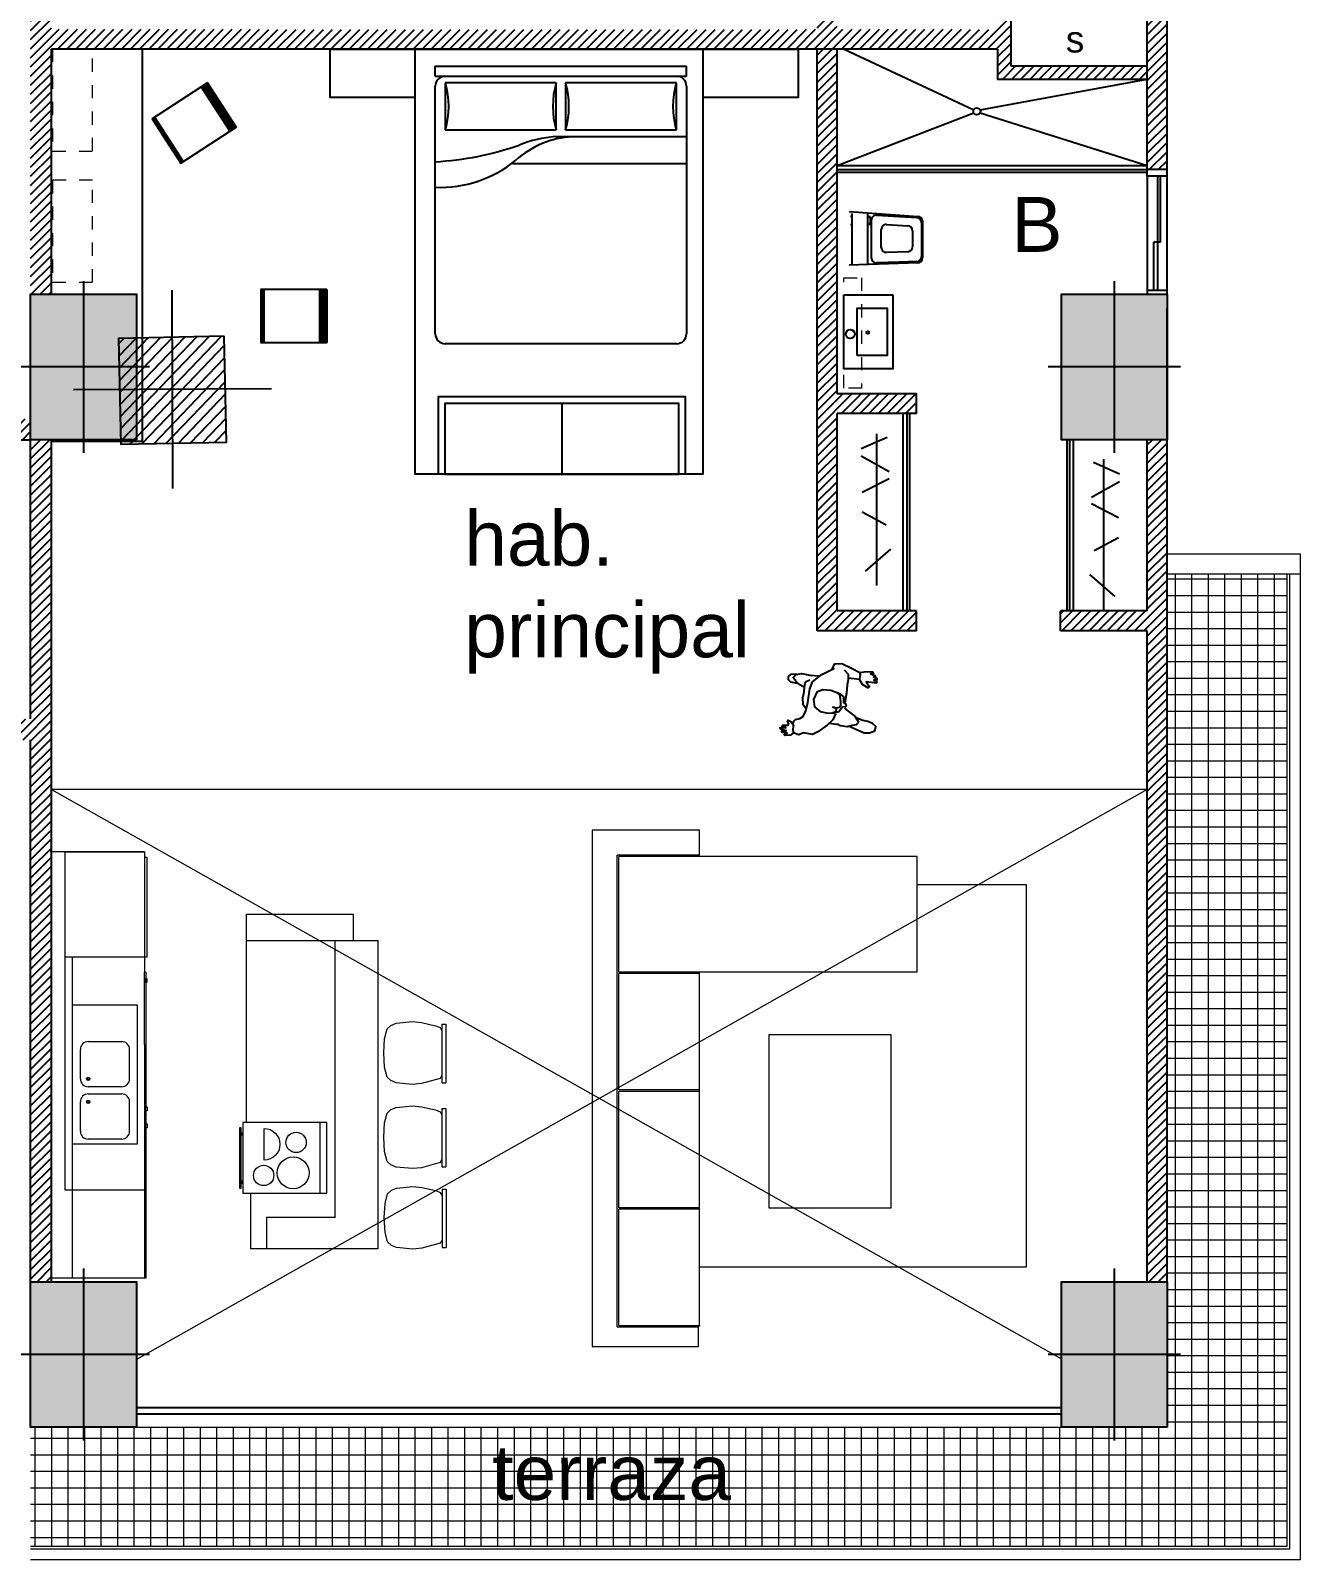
# Model space of a CAD drawing. Header units: millimetres. Extents: x -4 to 161, y -89 to 328.
# Drawn here: x 46.61 to 56.22, y 184.93 to 196.5 of the extents above; entities that cross this region are included whole.
import ezdxf

# ---------------------------------------------------------------- set-up
doc = ezdxf.new("R2010")
doc.units = ezdxf.units.MM
doc.linetypes.add('ACAD_ISO03W100', pattern=[30, 12, -18])
doc.linetypes.add('MEDIUMDASH', pattern=[0.3, 0.25, -0.05])
for name, color, linetype in [('COLUMNAS', 3, 'Continuous'), ('ESTRUCTURA', 150, 'Continuous'), ('mobiliario', 1, 'Continuous'), ('PAREDES', 1, 'Continuous'), ('TEXTO', 4, 'Continuous'), ('VENTANAS', 7, 'Continuous')]:
    doc.layers.add(name, color=color, linetype=linetype)
doc.layers.add('piso1', color=136, linetype='Continuous', lineweight=0)
doc.layers.add('proyecciones', color=3, linetype='MEDIUMDASH', lineweight=9)
doc.layers.add('piso3', color=7, linetype='Continuous', lineweight=0, true_color=0xb3b7b7)
doc.styles.get("Standard").update_dxf_attribs({"font": 'arial.ttf'})
pattern_1 = [(45, (-250.013684, -79.923563), (-0.0344714556, 0.0344714556), [])]

# ---------------------------------------------------------------- blocks, each defined once
blk = doc.blocks.new('personasp13')
for points in [[(0.082, -0.064), (0.128, -0.056), (0.175, -0.025), (0.238, 0.027), (0.266, 0.061), (0.269, 0.126), (0.29, 0.154), (0.286, 0.197), (0.307, 0.212), (0.319, 0.25), (0.312, 0.257), (0.298, 0.239), (0.302, 0.275), (0.293, 0.282), (0.283, 0.251), (0.281, 0.293), (0.271, 0.298), (0.264, 0.257), (0.26, 0.286), (0.25, 0.286), (0.242, 0.246), (0.23, 0.243), (0.218, 0.257), (0.207, 0.253), (0.211, 0.234), (0.231, 0.21), (0.207, 0.215), (0.19, 0.203), (0.175, 0.176), (0.156, 0.155), (0.111, 0.147), (0.051, 0.147), (-0.048, 0.155), (-0.103, 0.148), (-0.168, 0.097), (-0.23, 0.022), (-0.226, 0.035), (-0.264, 0.023), (-0.278, -0.026), (-0.261, -0.104), (-0.247, -0.164), (-0.264, -0.21), (-0.273, -0.253), (-0.261, -0.263), (-0.255, -0.241), (-0.252, -0.277), (-0.24, -0.28), (-0.238, -0.268), (-0.235, -0.294), (-0.221, -0.297), (-0.216, -0.275), (-0.211, -0.299), (-0.201, -0.299), (-0.192, -0.224), (-0.182, -0.234), (-0.165, -0.255), (-0.153, -0.246), (-0.168, -0.203), (-0.197, -0.174), (-0.195, -0.155), (-0.187, -0.097), (-0.139, -0.097), (-0.079, -0.107), (-0.009, -0.113)], [(-0.05, 0.197), (-0.06, 0.236), (-0.079, 0.267), (-0.099, 0.291), (-0.125, 0.275), (-0.141, 0.238), (-0.144, 0.178), (-0.154, 0.111)], [(-0.065, 0.25), (-0.063, 0.299), (-0.074, 0.32), (-0.098, 0.325), (-0.12, 0.31), (-0.13, 0.274)], [(0.096, 0.15), (0.074, 0.176), (0.027, 0.19), (-0.019, 0.191), (-0.053, 0.197), (-0.091, 0.197), (-0.111, 0.171)], [(0.231, 0.209), (0.259, 0.207), (0.284, 0.197)], [(-0.185, -0.097), (-0.214, -0.09), (-0.237, -0.054)], [(0.082, -0.041), (0.067, -0.063), (0.051, -0.064), (0.043, -0.056), (0.041, -0.036), (0.038, -0.064), (0.029, -0.083), (0.014, -0.088), (-0.005, -0.083), (-0.033, -0.075), (-0.057, -0.064), (-0.067, -0.045)], [(0.024, -0.121), (0.031, -0.123), (0.048, -0.16), (0.067, -0.203), (0.087, -0.225), (0.103, -0.239), (0.123, -0.231), (0.135, -0.201), (0.154, -0.169), (0.158, -0.121), (0.152, -0.105), (0.154, -0.09), (0.161, -0.037)], [(-0.249, -0.159), (-0.231, -0.172), (-0.202, -0.174)], [(0.147, -0.186), (0.166, -0.296), (0.158, -0.335), (0.134, -0.368), (0.103, -0.368), (0.087, -0.339), (0.082, -0.304), (0.084, -0.267), (0.077, -0.222)]]:
    blk.add_lwpolyline(points)
blk.add_lwpolyline([(0.01, -0.127), (0.019, -0.118), (0.024, -0.102), (0.062, -0.086), (0.084, -0.045), (0.092, -0.001), (0.092, 0.04), (0.069, 0.091), (0.019, 0.11), (-0.043, 0.098), (-0.066, 0.065), (-0.074, 0.006), (-0.067, -0.059), (-0.049, -0.092), (-0.02, -0.099), (-0.009, -0.103), (-0.001, -0.12)], close=True)
blk = doc.blocks.new('MHPLS012')
at = {"linetype": 'ByBlock'}
for p, q in [((-2.024, 0.95), (-0.152, 0.95)), ((-0.076, 0.95), (-0.076, -0.95)), ((-0.076, 0.95), (0, 0.95)), ((0, 0.95), (0, -0.95)), ((-2.1, -0.874), (-2.1, 0.874)), ((-0.483, 0.874), (-0.483, 0.036)), ((-0.127, 0.874), (-0.483, 0.874)), ((-0.127, 0.036), (-0.127, 0.874)), ((-0.737, 0.366), (-0.737, -0.95)), ((-0.533, 0.041), (-0.533, -0.95)), ((-0.483, 0.036), (-0.127, 0.036)), ((-0.483, -0.036), (-0.483, -0.874)), ((-0.127, -0.036), (-0.483, -0.036)), ((-0.127, -0.874), (-0.127, -0.036)), ((-0.483, -0.874), (-0.127, -0.874)), ((-0.152, -0.95), (-2.024, -0.95)), ((-0.076, -0.95), (0, -0.95))]:
    blk.add_line(p, q, dxfattribs=at)
for centre, radius, start, end in [((-2.024, 0.874), 0.0762, 90, 180), ((-0.019, 0.912), 0.898, 177.5673, 219.5461), ((1.615, 1.088), 2.343, 183.3665, 199.2534), ((-0.152, 0.874), 0.0762, 0, 90), ((-0.305, 1.483), 0.635, 253.7398, 286.2602), ((-1.227, -0.125), 0.694, 3.1663, 42.0658), ((-1.458, -0.029), 0.927, 4.2918, 21.7676), ((-0.305, -0.574), 0.635, 73.7398, 106.2602), ((-0.305, 0.574), 0.635, 253.7398, 286.2602), ((-2.024, -0.874), 0.0762, 180, 270), ((-0.305, -1.483), 0.635, 73.7398, 106.2602), ((-0.152, -0.874), 0.0762, 270, 0)]:
    blk.add_arc(centre, radius, start, end, dxfattribs=at)
blk = doc.blocks.new('columna macroestructura')
at = {"layer": 'ESTRUCTURA'}
h = blk.add_hatch(dxfattribs=at)
h.set_pattern_fill('ANSI31', color=256, scale=0.52)
h.set_pattern_definition([(45, (0, 0), (-0.0459619408, 0.0459619408), [])])
h.paths.add_polyline_path([(1323.84, 258.769), (1324.64, 258.769), (1324.64, 259.569), (1323.84, 259.569)])
blk.add_lwpolyline([(1323.84, 258.769), (1324.64, 258.769), (1324.64, 259.569), (1323.84, 259.569)], close=True, dxfattribs=at)
blk = doc.blocks.new('columna2')
at = {"layer": 'ESTRUCTURA'}
for p, q in [((3857.871, 3573.126), (3857.871, 3571.626)), ((3857.121, 3572.376), (3858.621, 3572.376))]:
    blk.add_line(p, q, dxfattribs=at)
at = {"layer": 'ESTRUCTURA', "rotation": 0.9624720657598389}
blk.add_blockref('columna macroestructura', (2538.171, 3291.006), dxfattribs=at)

msp = doc.modelspace()

# ---------------------------------------------------------------- hatches: boundary and pattern name
at = {"layer": 'COLUMNAS', "true_color": 0x2a2c2c, "transparency": 33554687}
h = msp.add_hatch(color=250, dxfattribs=at)
h.dxf.hatch_style = 1
h.paths.add_polyline_path([(42.387, 193.955), (41.987, 193.955), (41.987, 193.405), (42.387, 193.405)])
h.paths.add_polyline_path([(41.987, 193.955), (41.587, 193.955), (41.587, 193.405), (41.987, 193.405)])
h.paths.add_polyline_path([(41.987, 194.505), (41.587, 194.505), (41.587, 193.955), (41.987, 193.955)])
h.paths.add_polyline_path([(42.387, 194.505), (41.987, 194.505), (41.987, 193.955), (42.387, 193.955)])
h.paths.add_polyline_path([(34.739, 193.955), (34.339, 193.955), (34.339, 193.405), (34.739, 193.405)])
h.paths.add_polyline_path([(34.339, 193.955), (33.939, 193.955), (33.939, 193.405), (34.339, 193.405)])
h.paths.add_polyline_path([(34.339, 194.505), (33.939, 194.505), (33.939, 193.955), (34.339, 193.955)])
h.paths.add_polyline_path([(34.739, 194.505), (34.339, 194.505), (34.339, 193.955), (34.739, 193.955)])
h.paths.add_polyline_path([(34.739, 202.012), (34.339, 202.012), (34.339, 201.462), (34.739, 201.462)])
h.paths.add_polyline_path([(34.739, 202.562), (34.339, 202.562), (34.339, 202.012), (34.739, 202.012)])
h.paths.add_polyline_path([(34.339, 202.562), (33.939, 202.562), (33.939, 202.012), (34.339, 202.012)])
h.paths.add_polyline_path([(34.339, 202.012), (33.939, 202.012), (33.939, 201.462), (34.339, 201.462)])
h.paths.add_polyline_path([(42.387, 202.012), (41.987, 202.012), (41.987, 201.462), (42.387, 201.462)])
h.paths.add_polyline_path([(42.387, 202.562), (41.987, 202.562), (41.987, 202.012), (42.387, 202.012)])
h.paths.add_polyline_path([(41.987, 202.562), (41.587, 202.562), (41.587, 202.012), (41.987, 202.012)])
h.paths.add_polyline_path([(41.987, 202.012), (41.587, 202.012), (41.587, 201.462), (41.987, 201.462)])
h.paths.add_polyline_path([(42.387, 206.385), (41.987, 206.385), (41.987, 205.835), (42.387, 205.835)])
h.paths.add_polyline_path([(42.387, 206.935), (41.987, 206.935), (41.987, 206.385), (42.387, 206.385)])
h.paths.add_polyline_path([(41.987, 206.935), (41.587, 206.935), (41.587, 206.385), (41.987, 206.385)])
h.paths.add_polyline_path([(41.987, 206.385), (41.587, 206.385), (41.587, 205.835), (41.987, 205.835)])
h.paths.add_polyline_path([(34.739, 206.385), (34.339, 206.385), (34.339, 205.835), (34.739, 205.835)])
h.paths.add_polyline_path([(34.739, 206.935), (34.339, 206.935), (34.339, 206.385), (34.739, 206.385)])
h.paths.add_polyline_path([(34.339, 206.935), (33.939, 206.935), (33.939, 206.385), (34.339, 206.385)])
h.paths.add_polyline_path([(34.339, 206.385), (33.939, 206.385), (33.939, 205.835), (34.339, 205.835)])
h.paths.add_polyline_path([(34.739, 186.485), (34.339, 186.485), (34.339, 185.935), (34.739, 185.935)])
h.paths.add_polyline_path([(34.739, 187.035), (34.339, 187.035), (34.339, 186.485), (34.739, 186.485)])
h.paths.add_polyline_path([(34.339, 187.035), (33.939, 187.035), (33.939, 186.485), (34.339, 186.485)])
h.paths.add_polyline_path([(34.339, 186.485), (33.939, 186.485), (33.939, 185.935), (34.339, 185.935)])
h.paths.add_polyline_path([(42.387, 186.485), (41.987, 186.485), (41.987, 185.935), (42.387, 185.935)])
h.paths.add_polyline_path([(42.387, 187.035), (41.987, 187.035), (41.987, 186.485), (42.387, 186.485)])
h.paths.add_polyline_path([(41.987, 187.035), (41.587, 187.035), (41.587, 186.485), (41.987, 186.485)])
h.paths.add_polyline_path([(41.987, 186.485), (41.587, 186.485), (41.587, 185.935), (41.987, 185.935)])
h.paths.add_polyline_path([(47.411, 186.485), (47.011, 186.485), (47.011, 185.935), (47.411, 185.935)])
h.paths.add_polyline_path([(47.411, 187.035), (47.011, 187.035), (47.011, 186.485), (47.411, 186.485)])
h.paths.add_polyline_path([(47.011, 187.035), (46.611, 187.035), (46.611, 186.485), (47.011, 186.485)])
h.paths.add_polyline_path([(47.011, 186.485), (46.611, 186.485), (46.611, 185.935), (47.011, 185.935)])
h.paths.add_polyline_path([(55.208, 186.485), (54.808, 186.485), (54.808, 185.935), (55.058, 185.935), (55.208, 185.935)])
h.paths.add_polyline_path([(55.208, 187.035), (54.808, 187.035), (54.808, 186.485), (55.208, 186.485)])
h.paths.add_polyline_path([(54.808, 187.035), (54.408, 187.035), (54.408, 186.485), (54.808, 186.485)])
h.paths.add_polyline_path([(54.808, 186.485), (54.408, 186.485), (54.408, 185.935), (54.808, 185.935)])
h.paths.add_polyline_path([(55.208, 193.955), (54.808, 193.955), (54.808, 193.405), (55.208, 193.405)])
h.paths.add_polyline_path([(55.208, 194.505), (54.808, 194.505), (54.808, 193.955), (55.208, 193.955)])
h.paths.add_polyline_path([(54.808, 194.505), (54.408, 194.505), (54.408, 193.955), (54.808, 193.955)])
h.paths.add_polyline_path([(54.808, 193.955), (54.408, 193.955), (54.408, 193.405), (54.808, 193.405)])
h.paths.add_polyline_path([(47.411, 193.955), (47.011, 193.955), (47.011, 193.405), (47.411, 193.405)])
h.paths.add_polyline_path([(47.411, 194.505), (47.011, 194.505), (47.011, 193.955), (47.411, 193.955)])
h.paths.add_polyline_path([(47.011, 194.505), (46.611, 194.505), (46.611, 193.955), (47.011, 193.955)])
h.paths.add_polyline_path([(47.011, 193.955), (46.611, 193.955), (46.611, 193.405), (47.011, 193.405)])
edge = h.paths.add_edge_path()
edge.add_line((47.411, 202.009), (47.011, 202.009))
edge.add_line((47.011, 202.009), (47.011, 201.462))
edge.add_line((47.011, 201.462), (47.32, 201.462))
edge.add_arc((48.009, 200.629), 1.081, 123.6379, 129.5991, ccw=False)
edge.add_line((47.411, 201.529), (47.411, 202.009))
h.paths.add_polyline_path([(47.011, 202.009), (46.769, 202.009), (46.611, 202.011), (46.611, 201.462), (47.011, 201.462)])
h.paths.add_polyline_path([(47.011, 202.519), (46.769, 202.519), (46.769, 202.562), (46.611, 202.562), (46.611, 202.012), (47.011, 202.012)])
h.paths.add_polyline_path([(46.769, 202.11), (46.769, 202.109), (46.769, 202.11)], flags=16)
h.paths.add_polyline_path([(46.896, 202.562), (46.769, 202.562), (46.769, 202.519), (46.896, 202.519)], flags=17)
h.paths.add_polyline_path([(47.011, 202.562), (46.896, 202.562), (46.896, 202.519), (47.011, 202.519)], flags=17)
h.paths.add_polyline_path([(47.411, 202.562), (47.011, 202.562), (47.011, 202.519), (47.411, 202.519)])
h.paths.add_polyline_path([(47.411, 202.471), (47.411, 202.519), (47.011, 202.519), (47.011, 202.246)])
h.paths.add_polyline_path([(47.411, 202.471), (47.011, 202.246), (47.011, 202.11), (47.411, 202.11)])
h.paths.add_polyline_path([(47.411, 202.11), (47.011, 202.11), (47.011, 202.012), (47.411, 202.012)])
h.paths.add_polyline_path([(55.058, 202.009), (54.808, 202.009), (54.808, 201.462), (55.058, 201.462)])
h.paths.add_polyline_path([(55.208, 202.012), (55.058, 202.012), (55.058, 201.462), (55.208, 201.462)])
h.paths.add_polyline_path([(55.208, 202.562), (55.058, 202.562), (55.058, 202.012), (55.208, 202.012)])
h.paths.add_polyline_path([(55.058, 202.562), (54.808, 202.562), (54.808, 202.25), (54.865, 202.321), (54.946, 202.422)], flags=17)
h.paths.add_polyline_path([(55.058, 202.562), (54.408, 202.562), (54.408, 202.012), (55.058, 202.012)])
h.paths.add_polyline_path([(54.808, 202.562), (54.408, 202.562), (54.408, 201.462), (54.808, 201.462)])
h.paths.add_polyline_path([(54.808, 202.25), (54.408, 202.476), (54.408, 202.109), (54.808, 202.109)], flags=16)
h.paths.add_polyline_path([(54.808, 202.562), (54.408, 202.562), (54.408, 202.476), (54.808, 202.25)], flags=16)
h.paths.add_polyline_path([(54.808, 202.25), (54.808, 202.562), (55.058, 202.562)])
h.paths.add_polyline_path([(54.808, 202.109), (54.408, 202.109), (54.408, 202.012), (54.808, 202.012)], flags=16)
at = {"layer": 'piso3'}
h = msp.add_hatch(dxfattribs=at)
h.set_pattern_fill('NET', color=256)
h.set_pattern_definition([(0, (-724.22977, 264.3513), (0, 0.125), []), (90, (-724.22977, 264.3513), (-0.125, 8e-18), [])])
h.paths.add_polyline_path([(56.116, 207.835), (46.611, 207.835), (46.611, 206.935), (46.769, 206.935), (55.058, 206.935), (55.058, 206.938), (55.208, 206.935), (55.208, 203.974), (56.116, 203.974)])
h.paths.add_polyline_path([(56.116, 192.388), (55.208, 192.388), (55.208, 185.935), (55.058, 185.935), (46.769, 185.935), (46.611, 185.935), (46.611, 185.035), (56.116, 185.035)])
at = {"layer": 'VENTANAS', "true_color": 0xb0b5b5, "transparency": 33554687}
h = msp.add_hatch(dxfattribs=at)
h.set_pattern_fill('ANSI31', color=253, scale=0.39)
h.set_pattern_definition(pattern_1)
h.paths.add_polyline_path([(40.558, 201.802), (41.587, 201.802), (41.587, 201.952), (39.8, 201.952), (39.8, 201.202), (40.408, 201.202), (40.408, 199.357), (39.8, 199.357), (39.8, 199.207), (40.558, 199.207)])
h.paths.add_polyline_path([(40.408, 201.352), (39.958, 201.352), (39.958, 201.802), (40.408, 201.802)], flags=16)
h.paths.add_polyline_path([(42.387, 201.462), (42.229, 201.462), (42.229, 199.911), (42.23, 199.911), (42.23, 199.077), (42.229, 199.007), (41.854, 199.007), (41.854, 198.907), (41.904, 198.907), (41.904, 198.687), (41.904, 198.257), (41.854, 198.257), (41.854, 198.157), (42.229, 198.157), (42.229, 196.921), (42.229, 196.763), (42.229, 196.043), (42.387, 196.039)])
h.paths.add_polyline_path([(42.229, 198.257), (42.004, 198.257), (42.004, 198.907), (42.229, 198.907)], flags=16)
h.paths.add_polyline_path([(41.579, 198.257), (41.579, 198.907), (41.579, 199.007), (41.479, 199.007), (41.479, 198.307), (39.958, 198.307), (39.8, 198.307), (39.8, 196.822), (41.329, 196.822), (41.329, 196.98), (39.958, 196.98), (39.958, 198.157), (41.479, 198.157), (41.579, 198.157)])
h.paths.add_polyline_path([(38.533, 198.029), (33.939, 198.029), (33.939, 197.879), (38.224, 197.879), (38.533, 197.879)])
h.paths.add_polyline_path([(38.533, 196.872), (38.937, 196.872), (38.937, 196.972), (38.887, 196.972), (38.533, 196.972), (37.533, 196.972), (37.533, 196.872), (38.374, 196.872), (38.374, 194.054), (34.739, 194.054), (34.739, 193.904), (38.533, 193.904)])
h.paths.add_polyline_path([(34.098, 189.464), (33.939, 189.464), (33.939, 187.035), (34.098, 187.035)])
h.paths.add_polyline_path([(42.387, 190.027), (42.387, 190.166), (42.229, 190.166), (42.229, 187.035), (42.387, 187.035)], flags=17)
h.paths.add_polyline_path([(44.542, 188.985), (44.791, 188.985), (44.791, 191.135), (46.611, 191.135), (46.611, 187.035), (46.769, 187.035), (46.769, 193.405), (46.611, 193.405), (46.611, 191.294), (44.542, 191.294), (44.542, 193.405), (45.068, 193.405), (45.068, 193.564), (43.891, 193.564), (43.891, 193.405), (44.384, 193.405), (44.384, 191.294), (42.387, 191.294), (42.387, 193.405), (42.229, 193.405), (42.229, 191.296), (42.229, 191.054), (42.387, 191.054), (42.387, 191.104), (42.387, 191.135), (44.091, 191.135), (44.091, 188.985), (44.384, 188.985), (44.384, 187.41), (44.23, 187.41), (44.23, 187.034), (44.33, 187.034), (44.33, 187.31), (44.601, 187.31), (44.601, 187.034), (44.701, 187.034), (44.701, 187.41), (44.542, 187.41)])
h.paths.add_polyline_path([(44.241, 189.135), (44.241, 189.597), (44.641, 189.597), (44.641, 189.135)], flags=16)
h.paths.add_polyline_path([(44.241, 189.747), (44.241, 191.135), (44.641, 191.135), (44.641, 189.747)], flags=16)
h.paths.add_polyline_path([(46.611, 193.564), (46.115, 193.564), (46.115, 193.405), (46.611, 193.405)])
h.paths.add_polyline_path([(42.844, 193.564), (42.387, 193.564), (42.387, 193.405), (42.844, 193.405)])
h.paths.add_polyline_path([(42.387, 194.672), (42.229, 194.675), (42.229, 194.505), (42.387, 194.505)])
h.paths.add_polyline_path([(46.769, 196.36), (46.777, 196.36), (47.079, 196.36), (52.044, 196.36), (53.925, 196.36), (53.925, 196.133), (55.058, 196.133), (55.058, 196.233), (54.025, 196.233), (54.025, 196.613), (55.058, 196.613), (55.058, 196.713), (53.925, 196.713), (53.925, 196.509), (52.764, 196.51), (52.416, 196.51), (52.416, 196.509), (48.877, 196.509), (46.769, 196.51), (46.769, 201.462), (46.611, 201.462), (46.611, 194.505), (46.769, 194.505)])
h.paths.add_polyline_path([(55.208, 197.421), (55.058, 197.421), (55.058, 196.613), (55.058, 196.613), (55.058, 196.233), (55.058, 196.133), (55.058, 196.133), (55.058, 196.132), (55.058, 195.965), (55.058, 195.448), (55.208, 195.448)])
h.paths.add_polyline_path([(52.711, 196.36), (52.561, 196.36), (52.561, 191.96), (53.311, 191.96), (53.311, 192.11), (52.711, 192.11), (52.711, 193.604), (53.311, 193.604), (53.311, 193.754), (52.711, 193.754)])
h.paths.add_polyline_path([(52.711, 199.115), (53.311, 199.115), (53.311, 199.265), (52.711, 199.265), (52.711, 200.759), (53.311, 200.759), (53.311, 200.909), (52.561, 200.909), (52.561, 196.51), (52.711, 196.51)], flags=17)
h.paths.add_polyline_path([(55.058, 200.909), (54.401, 200.909), (54.401, 200.759), (55.058, 200.759)], flags=17)
h.paths.add_polyline_path([(55.208, 201.462), (55.058, 201.462), (55.058, 199.266), (54.401, 199.265), (54.401, 199.115), (55.058, 199.115), (55.058, 198.521), (55.208, 198.521), (55.208, 199.012)])
h.paths.add_polyline_path([(46.769, 205.835), (46.611, 205.835), (46.611, 202.562), (46.769, 202.562)])
h.paths.add_polyline_path([(42.387, 205.835), (42.229, 205.835), (42.229, 202.562), (42.387, 202.562)])
h.paths.add_polyline_path([(38.533, 205.823), (38.374, 205.823), (38.374, 202.914), (38.533, 202.914)])
h.paths.add_polyline_path([(35.192, 206.535), (34.739, 206.535), (34.739, 206.385), (35.092, 206.385), (35.092, 206.094), (34.739, 206.094), (34.739, 205.944), (35.192, 205.944), (35.192, 206.4)])
h.paths.add_polyline_path([(37.107, 206.935), (36.949, 206.935), (36.949, 206.4), (37.107, 206.4)])
h.paths.add_polyline_path([(41.606, 198.324), (41.906, 198.324), (41.906, 198.891), (41.606, 198.891)], flags=9)
h.paths.add_polyline_path([(40.056, 201.423), (40.289, 201.423), (40.289, 201.656), (40.056, 201.656)], flags=8)
h.paths.add_polyline_path([(40.767, 199.766), (41.251, 199.766), (41.251, 200.389), (40.767, 200.389)], flags=25)
h.paths.add_polyline_path([(34.61, 198.357), (36.341, 198.357), (36.341, 198.98), (34.61, 198.98)], flags=9)
h.paths.add_polyline_path([(44.332, 189.226), (44.566, 189.226), (44.566, 189.526), (44.332, 189.526)], flags=8)
h.paths.add_polyline_path([(44.33, 190.162), (44.563, 190.162), (44.563, 190.395), (44.33, 190.395)], flags=8)
h.paths.add_polyline_path([(49.787, 191.517), (52.833, 191.517), (52.833, 192.971), (49.787, 192.971)], flags=9)
h.paths.add_polyline_path([(49.787, 200.106), (52.833, 200.106), (52.833, 201.56), (49.787, 201.56)], flags=9)
h.paths.add_polyline_path([(34.61, 202.715), (37.31, 202.715), (37.31, 203.339), (34.61, 203.339)], flags=9)
h.paths.add_polyline_path([(35.302, 205.537), (35.787, 205.537), (35.787, 206.161), (35.302, 206.161)], flags=9)
h.paths.add_polyline_path([(38.608, 205.268), (41.655, 205.268), (41.655, 206.722), (38.608, 206.722)], flags=9)
h = msp.add_hatch(dxfattribs=at)
h.set_pattern_fill('ANSI31', color=253, scale=0.39)
h.set_pattern_definition(pattern_1)
h.paths.add_polyline_path([(37.107, 205.52), (37.05, 205.52), (37.051, 205.268), (36.998, 205.268), (36.997, 205.52), (36.957, 205.52), (36.957, 204.046), (34.098, 204.046), (34.098, 205.835), (33.939, 205.835), (33.939, 203.221), (34.098, 203.221), (34.098, 203.896), (36.957, 203.896), (36.957, 203.335), (37.107, 203.335)])
h.paths.add_polyline_path([(38.937, 201.554), (38.887, 201.554), (38.533, 201.554), (38.533, 201.952), (37.107, 201.952), (37.107, 202.535), (36.957, 202.535), (36.957, 201.952), (34.739, 201.952), (34.739, 201.802), (38.374, 201.802), (38.374, 199.038), (37.533, 199.038), (37.533, 198.936), (38.533, 198.936), (38.533, 200.252), (38.533, 201.404), (38.937, 201.404)])
h.paths.add_polyline_path([(55.208, 193.405), (55.058, 193.405), (55.058, 192.11), (54.401, 192.11), (54.401, 191.96), (55.058, 191.96), (55.058, 191.874), (55.058, 187.035), (55.208, 187.035)])
h.paths.add_polyline_path([(55.208, 205.835), (55.058, 205.835), (55.058, 202.562), (55.208, 202.562)])

# ---------------------------------------------------------------- linework, layer by layer
at = {"layer": 'COLUMNAS'}
for p, q in [((47.011, 194.605), (47.011, 193.305)), ((54.808, 194.605), (54.808, 193.305)), ((47.511, 193.955), (46.511, 193.955)), ((55.308, 193.955), (54.308, 193.955)), ((47.011, 187.135), (47.011, 185.835)), ((54.808, 187.135), (54.808, 185.835)), ((47.511, 186.485), (46.511, 186.485)), ((55.308, 186.485), (54.308, 186.485))]:
    msp.add_line(p, q, dxfattribs=at)
for points in [[(47.411, 193.405), (46.611, 193.405), (46.611, 194.505), (47.411, 194.505)], [(55.208, 193.405), (54.408, 193.405), (54.408, 194.505), (55.208, 194.505)], [(47.411, 185.935), (46.611, 185.935), (46.611, 187.035), (47.411, 187.035)], [(55.208, 185.935), (54.408, 185.935), (54.408, 187.035), (55.208, 187.035)]]:
    msp.add_lwpolyline(points, close=True, dxfattribs=at)
at = {"layer": 'mobiliario'}
for p, q in [((47.457, 193.391), (47.457, 196.36)), ((52.764, 196.36), (53.746, 195.9)), ((47.902, 196.073), (48.12, 195.737)), ((47.902, 196.073), (48.12, 195.737)), ((47.903, 196.073), (48.12, 195.738)), ((47.904, 196.074), (48.121, 195.738)), ((47.904, 196.074), (48.122, 195.739)), ((47.905, 196.075), (48.122, 195.739)), ((47.907, 196.076), (48.124, 195.74)), ((47.911, 196.078), (48.128, 195.743)), ((47.915, 196.081), (48.132, 195.746)), ((47.92, 196.084), (48.137, 195.749)), ((47.927, 196.089), (48.144, 195.753)), ((47.937, 196.096), (48.154, 195.76)), ((47.943, 196.099), (48.16, 195.764)), ((47.945, 196.101), (48.162, 195.765)), ((47.946, 196.101), (48.163, 195.766)), ((47.947, 196.102), (48.164, 195.766)), ((47.948, 196.103), (48.166, 195.767)), ((47.948, 196.102), (48.165, 195.767)), ((53.794, 195.9), (55.058, 196.133)), ((47.531, 195.833), (47.749, 195.497)), ((47.535, 195.835), (47.752, 195.499)), ((47.537, 195.837), (47.755, 195.501)), ((47.54, 195.839), (47.758, 195.503)), ((47.543, 195.841), (47.76, 195.505)), ((47.549, 195.845), (47.766, 195.509)), ((52.711, 195.479), (53.746, 195.878)), ((53.794, 195.878), (55.058, 195.479)), ((52.711, 195.479), (55.058, 195.479)), ((52.711, 195.449), (55.058, 195.449)), ((52.711, 195.429), (55.058, 195.429)), ((52.802, 195.13), (53.324, 195.094)), ((52.822, 195.117), (52.822, 194.729)), ((52.942, 195.117), (52.942, 194.729)), ((52.822, 195.093), (52.812, 195.093)), ((52.812, 195.033), (52.822, 195.033)), ((52.942, 195.093), (52.952, 195.093)), ((52.952, 195.033), (52.942, 195.033)), ((52.962, 195.083), (52.962, 195.043)), ((52.972, 194.78), (52.972, 195.067)), ((53.012, 195.104), (53.18, 195.093)), ((53.046, 194.859), (53.046, 194.996)), ((53.086, 195.033), (53.247, 195.023)), ((53.18, 195.093), (53.316, 195.085)), ((53.351, 195.047), (53.351, 194.79)), ((53.358, 195.057), (53.358, 194.78)), ((53.282, 194.986), (53.282, 194.864)), ((53.246, 194.827), (53.085, 194.822)), ((53.323, 194.743), (52.802, 194.725)), ((53.18, 194.748), (53.01, 194.743)), ((53.315, 194.753), (53.18, 194.748)), ((48.355, 194.54), (48.355, 194.14)), ((48.358, 194.54), (48.358, 194.14)), ((48.362, 194.54), (48.362, 194.14)), ((48.365, 194.54), (48.365, 194.14)), ((48.368, 194.54), (48.368, 194.14)), ((48.376, 194.54), (48.376, 194.14)), ((48.796, 194.54), (48.796, 194.14)), ((48.796, 194.54), (48.796, 194.14)), ((48.797, 194.54), (48.797, 194.14)), ((48.798, 194.54), (48.798, 194.14)), ((48.799, 194.54), (48.799, 194.14)), ((48.8, 194.54), (48.8, 194.14)), ((48.802, 194.54), (48.802, 194.14)), ((48.806, 194.54), (48.806, 194.14)), ((48.812, 194.54), (48.812, 194.14)), ((48.817, 194.54), (48.817, 194.14)), ((48.826, 194.54), (48.826, 194.14)), ((48.838, 194.54), (48.838, 194.14)), ((48.845, 194.54), (48.845, 194.14)), ((48.847, 194.54), (48.847, 194.14)), ((48.848, 194.54), (48.848, 194.14)), ((48.849, 194.54), (48.849, 194.14)), ((48.85, 194.54), (48.85, 194.14)), ((48.851, 194.54), (48.851, 194.14)), ((52.763, 194.501), (53.134, 194.501)), ((50.629, 193.679), (50.629, 193.143)), ((53.211, 192.11), (53.211, 193.604)), ((53.241, 192.11), (53.241, 193.604)), ((53.261, 192.11), (53.261, 193.604)), ((47.457, 193.391), (46.769, 193.391)), ((52.894, 193.338), (53.09, 193.424)), ((53.011, 192.302), (53.011, 193.45)), ((54.451, 192.11), (54.451, 193.405)), ((54.471, 192.11), (54.471, 193.405)), ((54.501, 192.11), (54.501, 193.405)), ((53.105, 193.162), (52.894, 193.281)), ((54.73, 192.11), (54.73, 193.258)), ((54.847, 193.145), (54.65, 193.232)), ((52.9, 193.007), (53.105, 193.112)), ((54.636, 192.97), (54.847, 193.089)), ((54.841, 192.815), (54.636, 192.919)), ((53.084, 192.758), (52.9, 192.856)), ((52.926, 192.41), (53.117, 192.576)), ((54.656, 192.566), (54.841, 192.664)), ((54.814, 192.218), (54.624, 192.384))]:
    msp.add_line(p, q, dxfattribs=at)
for points in [[(49.519, 195.994), (48.877, 195.994), (48.877, 196.36), (52.416, 196.36), (52.416, 195.994), (51.695, 195.994)], [(53.134, 194.501), (53.134, 193.942), (52.763, 193.942), (52.763, 194.501)], [(51.564, 193.143), (51.564, 193.729), (49.694, 193.729), (49.694, 193.143)]]:
    msp.add_lwpolyline(points, dxfattribs=at)
for points in [[(49.519, 196.36), (51.695, 196.36), (51.695, 193.143), (49.519, 193.143)], [(47.949, 196.104), (47.53, 195.832), (47.747, 195.496), (48.167, 195.768)], [(48.852, 194.54), (48.352, 194.54), (48.352, 194.14), (48.852, 194.14)], [(52.863, 194.042), (52.863, 194.401), (53.09, 194.401), (53.09, 194.042)], [(49.744, 193.143), (51.514, 193.143), (51.514, 193.679), (49.744, 193.679)]]:
    msp.add_lwpolyline(points, close=True, dxfattribs=at)
for centre, radius in [((53.769, 195.889), 0.0265), ((52.811, 194.204), 0.0337), ((52.944, 194.216), 0.0104)]:
    msp.add_circle(centre, radius, dxfattribs=at)
for centre, radius, start, end in [((52.952, 195.083), 0.00991, 0, 90), ((52.952, 195.043), 0.00991, 270, 0), ((53.009, 195.067), 0.0372, 86.2822, 180), ((53.083, 194.996), 0.0372, 86.4823, 180), ((53.245, 194.986), 0.0372, 0, 86.4823), ((53.314, 195.047), 0.0372, 0, 86.2822), ((53.321, 195.057), 0.0372, 0, 86.0671), ((53.009, 194.78), 0.0372, 180, 271.8608), ((53.083, 194.859), 0.0372, 180, 271.7605), ((53.245, 194.864), 0.0372, 271.7605, 0), ((53.314, 194.79), 0.0372, 271.8608, 0), ((53.321, 194.78), 0.0372, 271.9688, 0)]:
    msp.add_arc(centre, radius, start, end, dxfattribs=at)
at = {"layer": 'PAREDES'}
for p, q in [((55.208, 195.398), (55.208, 199.012)), ((46.769, 194.505), (46.769, 196.36)), ((52.044, 196.36), (46.769, 196.36)), ((53.925, 196.36), (47.292, 196.36)), ((52.901, 196.36), (51.985, 196.36)), ((52.561, 191.96), (52.561, 196.36)), ((52.711, 193.754), (52.711, 196.36)), ((55.058, 195.965), (55.058, 196.36)), ((55.058, 195.398), (55.058, 195.965)), ((46.769, 194.505), (46.769, 195.024)), ((55.208, 187.035), (55.208, 194.398)), ((52.711, 193.754), (53.311, 193.754)), ((53.311, 193.604), (53.311, 193.754)), ((53.311, 193.604), (52.711, 193.604)), ((52.711, 192.11), (52.711, 193.604)), ((46.115, 193.405), (46.611, 193.405)), ((46.611, 191.294), (46.611, 193.405)), ((46.769, 191.054), (46.769, 193.405)), ((46.769, 187.035), (46.769, 193.405)), ((55.058, 192.11), (55.058, 193.405)), ((53.311, 192.11), (52.711, 192.11)), ((53.311, 191.96), (53.311, 192.11)), ((55.058, 192.11), (54.401, 192.11)), ((54.401, 191.959), (54.401, 192.109)), ((53.311, 191.96), (52.561, 191.96)), ((55.058, 191.96), (54.401, 191.96)), ((55.058, 191.874), (55.058, 191.96)), ((55.058, 187.035), (55.058, 191.874)), ((46.611, 187.035), (46.611, 191.135)), ((46.769, 187.162), (46.769, 190.343))]:
    msp.add_line(p, q, dxfattribs=at)
msp.add_lwpolyline([(54.025, 196.233), (55.058, 196.233), (55.058, 196.613), (54.025, 196.613)], close=True, dxfattribs=at)
for points in [[(53.925, 196.36), (53.925, 196.133), (55.058, 196.133)], [(55.208, 195.448), (55.058, 195.448)], [(55.058, 194.536), (55.208, 194.536)], [(55.058, 194.505), (55.208, 194.505)]]:
    msp.add_lwpolyline(points, dxfattribs=at)
at = {"layer": 'piso1'}
for p, q in [((54.401, 192.11), (54.401, 192.11)), ((55.058, 190.76), (46.769, 190.76)), ((46.769, 190.76), (54.408, 186.451)), ((55.058, 190.76), (47.411, 186.446))]:
    msp.add_line(p, q, dxfattribs=at)
msp.add_lwpolyline([(46.769, 185.935), (55.058, 185.935)], dxfattribs=at)
at = {"layer": 'piso3'}
for p, q in [((56.216, 192.538), (55.216, 192.538)), ((56.216, 192.388), (55.216, 192.388)), ((50.86, 190.451), (50.86, 186.545)), ((47.473, 190.287), (46.759, 190.287)), ((47.473, 190.248), (47.473, 189.817)), ((53.316, 190.039), (54.142, 190.039)), ((54.142, 190.039), (54.142, 187.145)), ((48.243, 188.239), (48.243, 189.815)), ((48.243, 189.815), (49.05, 189.815)), ((49.05, 189.815), (49.05, 189.617)), ((47.473, 189.767), (47.473, 189.377)), ((48.243, 189.617), (49.237, 189.617)), ((48.915, 187.521), (48.915, 189.617)), ((49.237, 189.617), (49.237, 187.283)), ((46.928, 187.063), (46.928, 189.491)), ((47.473, 188.828), (47.473, 189.377)), ((47.483, 189.299), (47.483, 189.329)), ((46.928, 189.129), (47.418, 189.129)), ((47.418, 189.129), (47.418, 188.077)), ((49.337, 188.974), (49.375, 188.991)), ((49.375, 188.991), (49.5, 189.003)), ((49.5, 189.003), (49.568, 188.996)), ((49.568, 188.996), (49.673, 188.972)), ((49.721, 188.983, 0), (49.751, 188.983, 0)), ((49.721, 188.983, 0), (49.721, 188.541, 0)), ((49.751, 188.983, 0), (49.751, 188.541, 0)), ((49.282, 188.766), (49.289, 188.873)), ((49.289, 188.873), (49.308, 188.948)), ((49.308, 188.948), (49.337, 188.974)), ((49.673, 188.972), (49.708, 188.958)), ((49.708, 188.958), (49.721, 188.934)), ((49.721, 188.934), (49.721, 188.893)), ((46.987, 188.57), (46.987, 188.792)), ((47.047, 188.852), (47.3, 188.852)), ((47.36, 188.57), (47.36, 188.792)), ((47.473, 188.829), (47.473, 188.281)), ((49.289, 188.658), (49.282, 188.766)), ((49.308, 188.583), (49.289, 188.658)), ((49.721, 188.638), (49.721, 188.597)), ((49.337, 188.557), (49.308, 188.583)), ((49.375, 188.54), (49.337, 188.557)), ((49.5, 188.528), (49.375, 188.54)), ((49.568, 188.535), (49.5, 188.528)), ((49.708, 188.573), (49.568, 188.535)), ((49.721, 188.597), (49.708, 188.573)), ((49.721, 188.541, 0), (49.751, 188.541, 0)), ((47.3, 188.51), (47.047, 188.51)), ((47.047, 188.456), (47.3, 188.456)), ((46.987, 188.174), (46.987, 188.396)), ((47.36, 188.174), (47.36, 188.396)), ((47.483, 188.328), (47.483, 188.358)), ((49.289, 188.236), (49.308, 188.311)), ((49.308, 188.311), (49.337, 188.337)), ((49.337, 188.337), (49.375, 188.354)), ((49.375, 188.354), (49.5, 188.366)), ((49.5, 188.366), (49.568, 188.359)), ((49.568, 188.359), (49.673, 188.335)), ((49.673, 188.335), (49.708, 188.321)), ((49.708, 188.321), (49.721, 188.297)), ((49.721, 188.346, 0), (49.751, 188.346, 0)), ((49.721, 188.346, 0), (49.721, 187.905, 0)), ((49.721, 188.297), (49.721, 188.256)), ((49.751, 188.346, 0), (49.751, 187.905, 0)), ((47.473, 188.276), (47.473, 187.712)), ((47.483, 188.281), (47.483, 188.281)), ((47.483, 188.199), (47.483, 188.229)), ((49.282, 188.129), (49.289, 188.236)), ((47.418, 188.077), (46.928, 188.077)), ((47.3, 188.114), (47.047, 188.114)), ((49.289, 188.021), (49.282, 188.129)), ((49.308, 187.946), (49.289, 188.021)), ((49.337, 187.92), (49.308, 187.946)), ((49.708, 187.936), (49.568, 187.898)), ((49.721, 187.961), (49.708, 187.936)), ((49.721, 188.001), (49.721, 187.961)), ((49.375, 187.903), (49.337, 187.92)), ((49.5, 187.891), (49.375, 187.903)), ((49.568, 187.898), (49.5, 187.891)), ((49.721, 187.905, 0), (49.751, 187.905, 0)), ((47.473, 187.729), (47.473, 187.063)), ((47.483, 187.729), (47.483, 187.063)), ((47.483, 187.729), (47.483, 187.712)), ((48.276, 187.283), (48.276, 187.706)), ((49.31, 187.701), (49.34, 187.727)), ((49.34, 187.727), (49.378, 187.744)), ((49.378, 187.744), (49.502, 187.756)), ((49.502, 187.756), (49.57, 187.749)), ((49.57, 187.749), (49.676, 187.725)), ((49.676, 187.725), (49.71, 187.711)), ((49.71, 187.711), (49.723, 187.686)), ((49.724, 187.736, 0), (49.754, 187.736, 0)), ((49.724, 187.736, 0), (49.724, 187.294, 0)), ((49.754, 187.736, 0), (49.754, 187.294, 0)), ((49.285, 187.518), (49.292, 187.626)), ((49.292, 187.626), (49.31, 187.701)), ((48.915, 187.521), (48.395, 187.521)), ((48.395, 187.521), (48.395, 187.283)), ((49.292, 187.411), (49.285, 187.518)), ((49.31, 187.336), (49.292, 187.411)), ((49.724, 187.391), (49.723, 187.35)), ((49.05, 187.283), (48.276, 187.283)), ((49.237, 187.283), (49.05, 187.283)), ((49.34, 187.31), (49.31, 187.336)), ((49.378, 187.293), (49.34, 187.31)), ((49.502, 187.281), (49.378, 187.293)), ((49.57, 187.288), (49.502, 187.281)), ((49.71, 187.326), (49.57, 187.288)), ((49.723, 187.35), (49.71, 187.326)), ((49.724, 187.294, 0), (49.754, 187.294, 0)), ((54.142, 187.145), (51.67, 187.145)), ((47.483, 187.063), (46.769, 187.063)), ((51.664, 186.545), (51.664, 186.694)), ((50.86, 186.545), (51.664, 186.545))]:
    msp.add_line(p, q, dxfattribs=at)
at = {"layer": 'piso3', "linetype": 'Continuous'}
for p, q in [((51.049, 186.694), (51.049, 190.262)), ((51.67, 190.262), (51.049, 190.262)), ((51.06, 189.377), (51.06, 190.251)), ((53.316, 190.251), (51.06, 190.251)), ((53.316, 189.377), (53.316, 190.251)), ((53.316, 189.377), (51.06, 189.377)), ((51.67, 189.366), (51.06, 189.366)), ((51.06, 188.486), (51.06, 189.366)), ((51.67, 188.486), (51.06, 188.486)), ((51.67, 188.475), (51.06, 188.475)), ((51.06, 187.595), (51.06, 188.475)), ((51.67, 187.595), (51.06, 187.595)), ((51.06, 186.704), (51.06, 187.584)), ((51.67, 187.584), (51.06, 187.584)), ((51.049, 186.694), (51.664, 186.694)), ((51.06, 186.704), (51.67, 186.704))]:
    msp.add_line(p, q, dxfattribs=at)
at = {"layer": 'piso3'}
for points in [[(46.611, 184.935), (56.216, 184.935), (56.216, 192.538)], [(46.611, 185.035), (56.116, 185.035), (56.116, 192.388)], [(46.611, 185.015), (56.136, 185.015), (56.136, 192.388)], [(47.473, 187.729), (46.873, 187.729), (46.873, 190.287)], [(47.473, 189.817), (47.473, 189.767)], [(47.473, 189.377), (47.483, 189.377), (47.483, 189.329), (47.489, 189.329), (47.489, 189.299), (47.483, 189.299)], [(47.483, 189.299), (47.483, 188.828), (47.473, 188.828)], [(47.473, 188.829), (47.483, 188.829), (47.483, 188.358), (47.493, 188.358), (47.493, 188.328), (47.483, 188.328), (47.483, 188.281), (47.473, 188.281), (47.473, 188.276), (47.483, 188.276), (47.483, 188.229)], [(47.483, 188.229), (47.493, 188.229), (47.493, 188.199), (47.483, 188.199), (47.483, 187.729)]]:
    msp.add_lwpolyline(points, dxfattribs=at)
at = {"layer": 'piso3', "linetype": 'Continuous'}
for points in [[(51.67, 190.262), (51.67, 190.451), (50.86, 190.451)], [(51.67, 186.699), (51.67, 189.377)], [(51.675, 186.699), (51.67, 186.699)]]:
    msp.add_lwpolyline(points, dxfattribs=at)
at = {"layer": 'piso3'}
for points in [[(47.491, 189.491), (46.873, 189.491), (46.873, 190.287), (47.473, 190.287), (47.473, 190.248), (47.485, 190.248), (47.485, 190.247), (47.491, 190.247)], [(52.194, 187.593), (53.12, 187.593), (53.12, 188.903), (52.194, 188.903)], [(48.19, 188.199), (48.19, 187.742), (48.203, 187.742), (48.203, 188.199)], [(48.217, 188.239), (48.217, 187.706), (48.852, 187.706), (48.852, 188.239)], [(48.799, 188.239), (48.799, 187.706), (48.852, 187.706), (48.852, 188.239)], [(48.203, 188.16), (48.203, 188.146), (48.217, 188.146), (48.217, 188.16)], [(48.203, 187.795), (48.203, 187.78), (48.217, 187.78), (48.217, 187.795)]]:
    msp.add_lwpolyline(points, close=True, dxfattribs=at)
for points in [[(48.377, 188.195, -1), (48.377, 187.955)], [(48.619, 188.166, -1), (48.619, 188.012, -1)], [(48.597, 187.979, -1), (48.597, 187.739, -1)], [(48.374, 187.916, -1), (48.374, 187.762, -1)]]:
    msp.add_lwpolyline(points, format="xyb", close=True, dxfattribs=at)
for centre, radius in [((47.047, 188.57), 0.0126), ((47.047, 188.57), 0.00763), ((47.047, 188.396), 0.0126), ((47.047, 188.396), 0.00763)]:
    msp.add_circle(centre, radius, dxfattribs=at)
for centre, start, end in [((47.047, 188.792), 90, 180), ((47.3, 188.792), 0, 90), ((47.047, 188.57), 180, 270), ((47.3, 188.57), 270, 0), ((47.047, 188.396), 90, 180), ((47.3, 188.396), 0, 90), ((47.047, 188.174), 180, 270), ((47.3, 188.174), 270, 0)]:
    msp.add_arc(centre, 0.06, start, end, dxfattribs=at)
at = {"layer": 'proyecciones', "linetype": 'ACAD_ISO03W100', "ltscale": 0.005}
msp.add_line((46.769, 191.96), (46.769, 191.96), dxfattribs=at)
for points in [[(46.777, 196.36), (46.777, 195.588), (47.079, 195.588), (47.079, 196.36)], [(46.777, 195.368), (46.777, 194.596), (47.079, 194.596), (47.079, 195.368)], [(52.763, 193.796), (52.763, 194.63), (52.897, 194.63), (52.897, 193.796)]]:
    msp.add_lwpolyline(points, close=True, dxfattribs=at)
at = {"layer": 'VENTANAS'}
for p, q in [((55.138, 194.536), (55.138, 195.398)), ((55.158, 194.898), (55.158, 195.398)), ((55.108, 194.536), (55.108, 194.898)), ((55.158, 194.898), (55.108, 194.898))]:
    msp.add_line(p, q, dxfattribs=at)
msp.add_lwpolyline([(55.208, 195.398), (55.058, 195.398), (55.058, 194.505), (55.208, 194.505)], close=True, dxfattribs=at)
for points in [[(47.411, 186.085), (54.408, 186.085)], [(47.411, 186.035), (54.408, 186.035)]]:
    msp.add_lwpolyline(points, dxfattribs=at)

# ---------------------------------------------------------------- block references
at = {"rotation": 180.2417468894377}
msp.add_blockref('columna2', (3890.448, 3782.407), dxfattribs=at)
at = {"linetype": 'ByBlock', "xscale": -1.055926511888271, "yscale": 1.055926511888271, "zscale": 1.055926511888271, "rotation": 76.41308148238232}
msp.add_blockref('personasp13', (52.653, 191.432), dxfattribs=at)
at = {"layer": 'mobiliario', "rotation": 90}
msp.add_blockref('MHPLS012', (50.622, 196.231), dxfattribs=at)

# ---------------------------------------------------------------- texts
at = {"layer": 'TEXTO', "attachment_point": 1}
for s, width, heights, insert, char_height in [('s', 0.14859, [0], (54.442, 196.534), 0.2), ('B', 1.74871, [0.586], (54.03, 195.241), 0.415), ('hab.\\Pprincipal', 1.74871, [2.086], (49.891, 192.867), 0.4154), ('terraza', 1.74871, [0.586], (50.103, 185.8), 0.4154)]:
    msp.add_mtext_dynamic_manual_height_columns(s, width=width, gutter_width=1, heights=heights, dxfattribs=dict(at, insert=insert, char_height=char_height))

doc.saveas('drawing.dxf')
